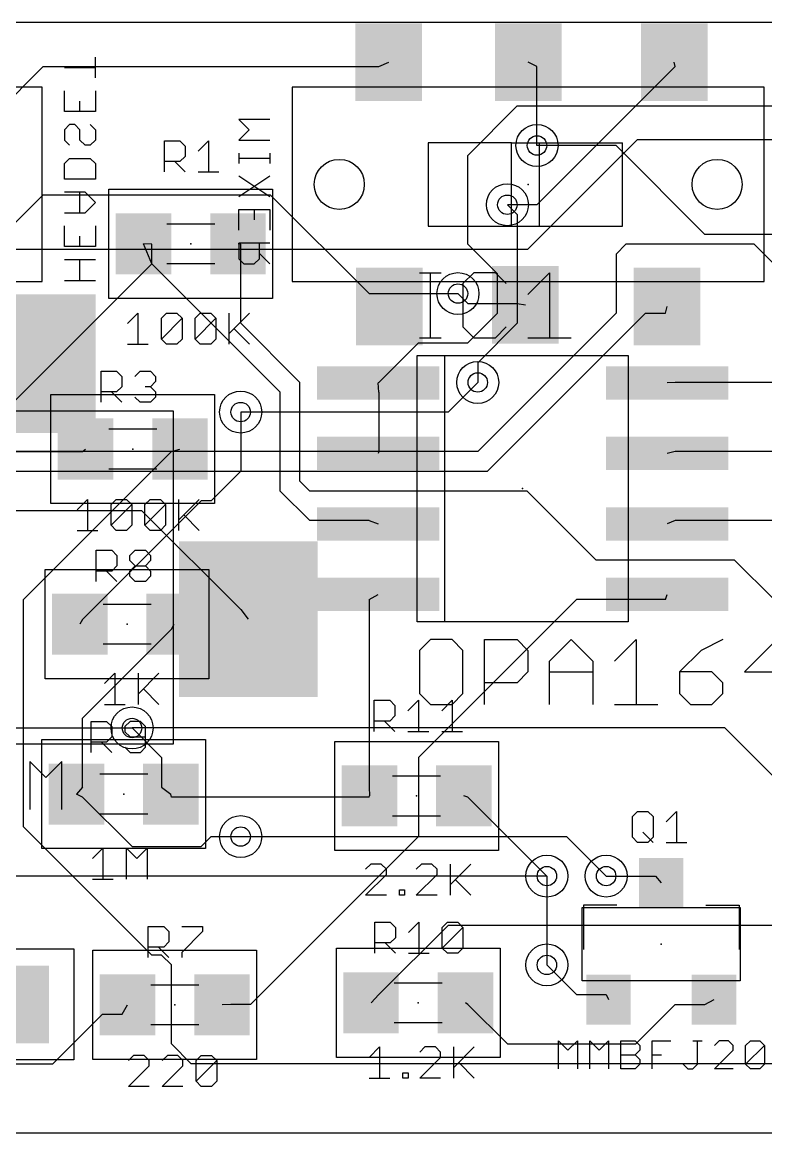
# Model space of a CAD drawing. Extents: x -0.09 to 4.03, y -0.1 to 0.91.
# Drawn here: x 0.468 to 0.995, y 0 to 0.787 of the extents above; entities that cross this region are included whole.
import ezdxf

# ---------------------------------------------------------------- set-up
doc = ezdxf.new("R2010")
doc.units = 0
for name, color, linetype in [('1', 22, 'CONTINUOUS'), ('16', 175, 'CONTINUOUS'), ('18', 82, 'CONTINUOUS'), ('20', 7, 'CONTINUOUS'), ('21', 253, 'CONTINUOUS'), ('22', 253, 'CONTINUOUS'), ('23', 7, 'CONTINUOUS'), ('24', 7, 'CONTINUOUS'), ('25', 253, 'CONTINUOUS'), ('27', 253, 'CONTINUOUS'), ('28', 253, 'CONTINUOUS'), ('39', 22, 'CONTINUOUS'), ('44', 253, 'CONTINUOUS'), ('51', 253, 'CONTINUOUS')]:
    doc.layers.add(name, color=color, linetype=linetype)

# ---------------------------------------------------------------- blocks, each defined once
blk = doc.blocks.new('RECT')
blk.add_solid([(-0.5, -0.5), (0.5, -0.5), (-0.5, 0.5), (0.5, 0.5)])
blk = doc.blocks.new('ROUNDV')
blk.add_circle((0, 0), 0.5)

msp = doc.modelspace()

# ---------------------------------------------------------------- linework, layer by layer
at = {"layer": '1'}
for p, q in [((0.784, 0.693), (0.819, 0.728)), ((0.819, 0.728), (1.183, 0.728)), ((0.784, 0.63), (0.784, 0.693)), ((0.889, 0.7), (0.833, 0.7)), ((0.952, 0.637), (0.889, 0.7)), ((0.378, 0.56), (0.483, 0.665)), ((0.483, 0.665), (0.644, 0.665)), ((0.644, 0.665), (0.714, 0.595)), ((0.812, 0.658), (0.819, 0.651)), ((0.819, 0.651), (0.819, 0.574)), ((0.56, 0.63), (0.554213, 0.630236)), ((0.56, 0.616), (0.554213, 0.630236)), ((0.56, 0.616), (0.56, 0.63)), ((0.623, 0.63), (0.621142, 0.630236)), ((0.623, 0.574), (0.623, 0.63)), ((0.805, 0.609), (0.784, 0.63)), ((1.036, 0.637), (0.952, 0.637)), ((0.56, 0.616), (0.448, 0.504)), ((0.651, 0.525), (0.56, 0.616)), ((0.805, 0.581), (0.805, 0.609)), ((0.714, 0.595), (0.777, 0.595)), ((0.784, 0.56), (0.805, 0.581)), ((0.665, 0.532), (0.623, 0.574)), ((0.819, 0.574), (0.791, 0.546)), ((0.721, 0.532), (0.749, 0.56)), ((0.749, 0.56), (0.784, 0.56)), ((0.791, 0.546), (0.791, 0.532)), ((0.665, 0.462), (0.665, 0.532)), ((0.721, 0.532), (0.720472, 0.531693)), ((0.721, 0.525), (0.720472, 0.531693)), ((0.931, 0.532), (0.925197, 0.531693)), ((1.022, 0.532), (0.931, 0.532)), ((0.651, 0.455), (0.651, 0.525)), ((0.721, 0.525), (0.721, 0.483)), ((0.623, 0.511), (0.623, 0.469)), ((0.308, 0.483), (0.511, 0.483)), ((0.469, 0.378), (0.574, 0.483)), ((0.511, 0.483), (0.513071, 0.484803)), ((0.574, 0.483), (0.58, 0.484803)), ((0.721, 0.483), (0.720472, 0.481693)), ((0.931, 0.483), (0.925197, 0.481693)), ((1.008, 0.483), (0.931, 0.483)), ((0.623, 0.469), (0.602, 0.448)), ((0.672, 0.455), (0.665, 0.462)), ((0.672, 0.434), (0.651, 0.455)), ((0.826, 0.455), (0.672, 0.455)), ((0.875, 0.406), (0.826, 0.455)), ((0.595, 0.448), (0.511, 0.364)), ((0.602, 0.448), (0.595, 0.448)), ((0.714, 0.434), (0.672, 0.434)), ((0.714, 0.434), (0.720472, 0.431693)), ((0.931, 0.434), (0.925197, 0.431693)), ((1.015, 0.434), (0.931, 0.434)), ((0.973, 0.406), (0.875, 0.406)), ((1.001, 0.378), (0.973, 0.406)), ((0.469, 0.217), (0.469, 0.378)), ((0.714, 0.378), (0.720472, 0.381693)), ((0.714, 0.378), (0.714, 0.245)), ((0.861, 0.378), (0.749, 0.266)), ((0.924, 0.378), (0.861, 0.378)), ((0.924, 0.378), (0.925197, 0.381693)), ((0.511, 0.364), (0.509016, 0.36063)), ((0.511, 0.294), (0.574, 0.357)), ((0.574, 0.357), (0.575945, 0.36063)), ((0.511, 0.245), (0.511, 0.294)), ((0.546, 0.287), (0.567, 0.266)), ((0.567, 0.266), (0.567, 0.245)), ((0.749, 0.266), (0.749, 0.21)), ((0.511, 0.245), (0.506654, 0.240157)), ((0.567, 0.245), (0.573583, 0.240157)), ((0.714, 0.245), (0.714252, 0.238819)), ((0.511, 0.238), (0.506654, 0.240157)), ((0.511, 0.238), (0.546, 0.203)), ((0.574, 0.238), (0.573583, 0.240157)), ((0.714, 0.238), (0.574, 0.238)), ((0.714, 0.238), (0.714252, 0.238819)), ((0.784, 0.238), (0.781181, 0.238819)), ((0.784, 0.238), (0.84, 0.182)), ((0.56, 0.126), (0.469, 0.217)), ((0.595, 0.203), (0.602, 0.21)), ((0.602, 0.21), (0.623, 0.21)), ((0.749, 0.21), (0.63, 0.091)), ((0.546, 0.203), (0.595, 0.203)), ((0.882, 0.182), (0.917, 0.182)), ((0.917, 0.182), (0.921063, 0.177126)), ((0.77, 0.147), (0.721, 0.098)), ((1.106, 0.147), (0.77, 0.147)), ((0.567, 0.126), (0.56, 0.126)), ((0.574, 0.119), (0.567, 0.126)), ((0.574, 0.063), (0.574, 0.119)), ((0.84, 0.119), (0.861, 0.098)), ((0.721, 0.098), (0.715394, 0.092126)), ((0.861, 0.098), (0.882, 0.098)), ((0.882, 0.098), (0.883661, 0.094449)), ((0.539, 0.084), (0.542874, 0.090748)), ((0.616, 0.091), (0.609803, 0.090748)), ((0.63, 0.091), (0.616, 0.091)), ((0.784, 0.091), (0.782323, 0.092126)), ((0.784, 0.091), (0.812, 0.063)), ((0.903, 0.063), (0.931, 0.091)), ((0.931, 0.091), (0.952, 0.091)), ((0.952, 0.091), (0.958465, 0.094449)), ((0.49, 0.049), (0.525, 0.084)), ((0.525, 0.084), (0.539, 0.084)), ((0.588, 0.049), (0.574, 0.063)), ((0.812, 0.063), (0.903, 0.063)), ((0.434, 0.049), (0.49, 0.049)), ((1.267, 0.049), (0.588, 0.049))]:
    msp.add_line(p, q, dxfattribs=at)
at = {"layer": '16'}
for p, q in [((0.357, 0.63), (0.483, 0.756)), ((0.483, 0.756), (0.721, 0.756)), ((0.721, 0.756), (0.727953, 0.759055)), ((0.833, 0.756), (0.826772, 0.759055)), ((0.931, 0.756), (0.833, 0.658)), ((0.833, 0.7), (0.833, 0.756)), ((0.931, 0.756), (0.930315, 0.759055)), ((0.826567, 0.626567), (0.904157, 0.704157)), ((0.904157, 0.704157), (1.680447, 0.704157)), ((0.833, 0.658), (0.812, 0.658)), ((0.896, 0.63), (0.889, 0.623)), ((0.987, 0.63), (0.896, 0.63)), ((1.232, 0.385), (0.987, 0.63)), ((0.42503, 0.626567), (0.826567, 0.626567)), ((0.889, 0.623), (0.889, 0.581)), ((0.777, 0.595), (0.784, 0.588)), ((0.784, 0.588), (0.819, 0.588)), ((0.819, 0.588), (0.824803, 0.587008)), ((0.924, 0.581), (0.925197, 0.585827)), ((0.889, 0.581), (0.791, 0.483)), ((0.798, 0.469), (0.91, 0.581)), ((0.91, 0.581), (0.924, 0.581)), ((0.791, 0.532), (0.77, 0.511)), ((0.77, 0.511), (0.623, 0.511)), ((0.791, 0.483), (0.301, 0.483)), ((0.294, 0.469), (0.798, 0.469)), ((0.553, 0.441), (0.301, 0.441)), ((0.623, 0.371), (0.553, 0.441)), ((0.623, 0.371), (0.628425, 0.364173)), ((0.357, 0.287), (0.546, 0.287)), ((0.966, 0.287), (0.546, 0.287)), ((1.127, 0.126), (0.966, 0.287)), ((0.623, 0.21), (0.854, 0.21)), ((0.854, 0.21), (0.882, 0.182)), ((0.84, 0.182), (0.266, 0.182)), ((0.84, 0.182), (0.84, 0.119))]:
    msp.add_line(p, q, dxfattribs=at)
at = {"layer": '20'}
for p, q in [((0.03937, 0.787402), (3.937008, 0.787402)), ((0.03937, 0), (3.937008, 0))]:
    msp.add_line(p, q, dxfattribs=at)
for centre in [(0.692913, 0.672441), (0.96063, 0.672441)]:
    msp.add_circle(centre, 0.017717, dxfattribs=at)
at = {"layer": '21'}
for p, q in [((0.889567, 0.161378), (0.865945, 0.161378)), ((0.865945, 0.161378), (0.865945, 0.129882)), ((0.952559, 0.161378), (0.976181, 0.161378)), ((0.976181, 0.161378), (0.976181, 0.129882))]:
    msp.add_line(p, q, dxfattribs=at)
at = {"layer": '22'}
for p, q in [((0.520082, 0.748005), (0.520082, 0.762684)), ((0.498063, 0.755344), (0.520082, 0.755344)), ((0.482283, 0.741339), (0.147638, 0.741339)), ((0.482283, 0.603543), (0.482283, 0.741339)), ((0.659449, 0.741339), (0.659449, 0.603543)), ((0.994094, 0.741339), (0.659449, 0.741339)), ((0.994094, 0.603543), (0.994094, 0.741339)), ((0.498063, 0.724064), (0.498063, 0.738744)), ((0.520082, 0.738744), (0.520082, 0.724064)), ((0.509072, 0.724064), (0.509072, 0.731404)), ((0.520082, 0.724064), (0.498063, 0.724064)), ((0.643669, 0.718472), (0.621651, 0.718472)), ((0.621651, 0.718472), (0.62899, 0.711133)), ((0.501733, 0.714803), (0.498063, 0.711133)), ((0.498063, 0.711133), (0.498063, 0.703794)), ((0.505403, 0.714803), (0.501733, 0.714803)), ((0.509072, 0.711133), (0.505403, 0.714803)), ((0.509072, 0.703794), (0.509072, 0.711133)), ((0.516412, 0.714803), (0.520082, 0.711133)), ((0.520082, 0.711133), (0.520082, 0.703794)), ((0.62899, 0.711133), (0.621651, 0.703793)), ((0.498063, 0.703794), (0.501733, 0.700124)), ((0.512742, 0.700124), (0.509072, 0.703794)), ((0.520082, 0.703794), (0.516412, 0.700124)), ((0.621651, 0.703793), (0.643669, 0.703793)), ((0.814961, 0.701969), (0.755906, 0.701969)), ((0.755906, 0.701969), (0.755906, 0.642913)), ((0.814961, 0.642913), (0.814961, 0.701969)), ((0.814961, 0.701969), (0.893701, 0.701969)), ((0.834646, 0.701969), (0.834646, 0.642913)), ((0.893701, 0.642913), (0.893701, 0.701969)), ((0.516412, 0.700124), (0.512742, 0.700124)), ((0.621651, 0.694532), (0.621651, 0.687192)), ((0.643669, 0.694532), (0.643669, 0.687192)), ((0.498063, 0.687193), (0.501733, 0.690863)), ((0.498063, 0.676184), (0.498063, 0.687193)), ((0.501733, 0.690863), (0.516412, 0.690863)), ((0.516412, 0.690863), (0.520082, 0.687193)), ((0.520082, 0.687193), (0.520082, 0.676184)), ((0.643669, 0.690862), (0.621651, 0.690862)), ((0.621651, 0.678572), (0.643669, 0.663893)), ((0.621651, 0.663893), (0.643669, 0.678572)), ((0.520082, 0.676184), (0.498063, 0.676184)), ((0.512742, 0.666922), (0.498063, 0.666922)), ((0.509072, 0.652243), (0.509072, 0.666922)), ((0.520082, 0.659583), (0.512742, 0.666922)), ((0.512742, 0.652243), (0.520082, 0.659583)), ((0.621651, 0.639952), (0.621651, 0.654631)), ((0.621651, 0.654631), (0.643669, 0.654631)), ((0.63266, 0.654631), (0.63266, 0.647292)), ((0.643669, 0.654631), (0.643669, 0.639952)), ((0.498063, 0.652243), (0.512742, 0.652243)), ((0.498063, 0.628303), (0.498063, 0.642982)), ((0.520082, 0.642982), (0.520082, 0.628303)), ((0.755906, 0.642913), (0.814961, 0.642913)), ((0.814961, 0.642913), (0.834646, 0.642913)), ((0.834646, 0.642913), (0.893701, 0.642913)), ((0.509072, 0.628303), (0.509072, 0.635642)), ((0.643669, 0.630691), (0.621651, 0.630691)), ((0.621651, 0.630691), (0.621651, 0.619681)), ((0.63633, 0.619681), (0.63633, 0.630691)), ((0.520082, 0.628303), (0.498063, 0.628303)), ((0.63633, 0.623351), (0.643669, 0.616012)), ((0.520082, 0.619041), (0.498063, 0.619041)), ((0.509072, 0.604362), (0.509072, 0.619041)), ((0.621651, 0.619681), (0.62532, 0.616012)), ((0.62532, 0.616012), (0.63266, 0.616012)), ((0.63266, 0.616012), (0.63633, 0.619681)), ((0.147638, 0.603543), (0.482283, 0.603543)), ((0.498063, 0.604362), (0.520082, 0.604362)), ((0.659449, 0.603543), (0.994094, 0.603543)), ((0.004409, 0.511811), (0.575276, 0.511811)), ((0.575276, 0.511811), (0.575276, 0.275591)), ((0.575276, 0.275591), (0.004409, 0.275591))]:
    msp.add_line(p, q, dxfattribs=at)
at = {"layer": '23'}
for p in [(0.587677, 0.630236), (0.546535, 0.484803), (0.822835, 0.456693), (0.54248, 0.36063), (0.540118, 0.240157), (0.747717, 0.238819), (0.921063, 0.133819), (0.576339, 0.090748), (0.748858, 0.092126)]:
    msp.add_point(p, dxfattribs=at)
at = {"layer": '24'}
msp.add_point((0.826772, 0.672441), dxfattribs=at)
at = {"layer": '25'}
for p, q in [((0.568922, 0.681236), (0.568922, 0.703255)), ((0.568922, 0.703255), (0.579932, 0.703255)), ((0.579932, 0.703255), (0.583601, 0.699585)), ((0.592863, 0.695915), (0.600202, 0.703255)), ((0.600202, 0.703255), (0.600202, 0.681236)), ((0.583601, 0.699585), (0.583601, 0.692246)), ((0.579932, 0.688576), (0.568922, 0.688576)), ((0.576262, 0.688576), (0.583601, 0.681236)), ((0.583601, 0.692246), (0.579932, 0.688576)), ((0.592863, 0.681236), (0.607542, 0.681236)), ((0.749835, 0.609732), (0.765181, 0.609732)), ((0.757508, 0.563693), (0.757508, 0.609732)), ((0.788201, 0.609732), (0.780527, 0.602059)), ((0.803547, 0.609732), (0.788201, 0.609732)), ((0.81122, 0.602059), (0.803547, 0.609732)), ((0.826567, 0.594386), (0.841913, 0.609732)), ((0.841913, 0.609732), (0.841913, 0.563693)), ((0.780527, 0.602059), (0.780527, 0.571366)), ((0.780527, 0.571366), (0.788201, 0.563693)), ((0.803547, 0.563693), (0.81122, 0.571366)), ((0.749835, 0.563693), (0.765181, 0.563693)), ((0.788201, 0.563693), (0.803547, 0.563693)), ((0.826567, 0.563693), (0.857259, 0.563693)), ((0.524087, 0.517906), (0.524087, 0.539924)), ((0.524087, 0.539924), (0.535096, 0.539924)), ((0.535096, 0.539924), (0.538766, 0.536254)), ((0.538766, 0.536254), (0.538766, 0.528915)), ((0.548027, 0.536254), (0.551697, 0.539924)), ((0.551697, 0.539924), (0.559036, 0.539924)), ((0.559036, 0.539924), (0.562706, 0.536254)), ((0.562706, 0.536254), (0.562706, 0.532585)), ((0.538766, 0.528915), (0.535096, 0.525245)), ((0.559036, 0.528915), (0.555367, 0.528915)), ((0.562706, 0.532585), (0.559036, 0.528915)), ((0.559036, 0.528915), (0.562706, 0.525245)), ((0.535096, 0.525245), (0.524087, 0.525245)), ((0.531426, 0.525245), (0.538766, 0.517906)), ((0.551697, 0.517906), (0.548027, 0.521575)), ((0.562706, 0.521575), (0.559036, 0.517906)), ((0.562706, 0.525245), (0.562706, 0.521575)), ((0.559036, 0.517906), (0.551697, 0.517906)), ((0.520576, 0.390961), (0.520576, 0.412979)), ((0.520576, 0.412979), (0.531585, 0.412979)), ((0.531585, 0.412979), (0.535255, 0.40931)), ((0.544516, 0.40931), (0.548186, 0.412979)), ((0.548186, 0.412979), (0.555526, 0.412979)), ((0.555526, 0.412979), (0.559195, 0.40931)), ((0.535255, 0.40197), (0.531585, 0.3983)), ((0.535255, 0.40931), (0.535255, 0.40197)), ((0.544516, 0.40564), (0.544516, 0.40931)), ((0.548186, 0.40197), (0.544516, 0.40564)), ((0.544516, 0.3983), (0.548186, 0.40197)), ((0.548186, 0.40197), (0.555526, 0.40197)), ((0.559195, 0.40564), (0.555526, 0.40197)), ((0.555526, 0.40197), (0.559195, 0.3983)), ((0.559195, 0.40931), (0.559195, 0.40564)), ((0.531585, 0.3983), (0.520576, 0.3983)), ((0.527915, 0.3983), (0.535255, 0.390961)), ((0.544516, 0.39463), (0.544516, 0.3983)), ((0.548186, 0.390961), (0.544516, 0.39463)), ((0.559195, 0.39463), (0.555526, 0.390961)), ((0.559195, 0.3983), (0.559195, 0.39463)), ((0.555526, 0.390961), (0.548186, 0.390961)), ((0.71763, 0.284598), (0.71763, 0.306617)), ((0.71763, 0.306617), (0.728639, 0.306617)), ((0.728639, 0.306617), (0.732309, 0.302947)), ((0.732309, 0.302947), (0.732309, 0.295608)), ((0.74157, 0.299278), (0.74891, 0.306617)), ((0.74891, 0.306617), (0.74891, 0.284598)), ((0.765511, 0.299278), (0.77285, 0.306617)), ((0.77285, 0.306617), (0.77285, 0.284598)), ((0.516993, 0.269622), (0.516993, 0.291641)), ((0.516993, 0.291641), (0.528002, 0.291641)), ((0.528002, 0.291641), (0.531672, 0.287971)), ((0.544603, 0.291641), (0.540934, 0.287971)), ((0.551943, 0.291641), (0.544603, 0.291641)), ((0.555613, 0.287971), (0.551943, 0.291641)), ((0.728639, 0.291938), (0.71763, 0.291938)), ((0.724969, 0.291938), (0.732309, 0.284598)), ((0.732309, 0.295608), (0.728639, 0.291938)), ((0.531672, 0.287971), (0.531672, 0.280631)), ((0.540934, 0.287971), (0.540934, 0.284301)), ((0.540934, 0.284301), (0.544603, 0.280631)), ((0.555613, 0.273292), (0.555613, 0.287971)), ((0.74157, 0.284598), (0.75625, 0.284598)), ((0.765511, 0.284598), (0.78019, 0.284598)), ((0.528002, 0.276962), (0.516993, 0.276962)), ((0.524333, 0.276962), (0.531672, 0.269622)), ((0.531672, 0.280631), (0.528002, 0.276962)), ((0.544603, 0.280631), (0.555613, 0.280631)), ((0.540934, 0.273292), (0.544603, 0.269622)), ((0.544603, 0.269622), (0.551943, 0.269622)), ((0.551943, 0.269622), (0.555613, 0.273292)), ((0.900563, 0.224168), (0.904233, 0.227838)), ((0.900563, 0.209489), (0.900563, 0.224168)), ((0.904233, 0.227838), (0.911572, 0.227838)), ((0.911572, 0.227838), (0.915242, 0.224168)), ((0.915242, 0.224168), (0.915242, 0.209489)), ((0.924503, 0.220498), (0.931843, 0.227838)), ((0.931843, 0.227838), (0.931843, 0.205819)), ((0.907903, 0.213158), (0.915242, 0.205819)), ((0.904233, 0.205819), (0.900563, 0.209489)), ((0.911572, 0.205819), (0.904233, 0.205819)), ((0.915242, 0.209489), (0.911572, 0.205819)), ((0.924503, 0.205819), (0.939183, 0.205819)), ((0.557426, 0.124268), (0.557426, 0.146286)), ((0.557426, 0.146286), (0.568436, 0.146286)), ((0.568436, 0.146286), (0.572105, 0.142617)), ((0.572105, 0.142617), (0.572105, 0.135277)), ((0.581367, 0.146286), (0.596046, 0.146286)), ((0.596046, 0.142617), (0.581367, 0.127938)), ((0.596046, 0.146286), (0.596046, 0.142617)), ((0.717984, 0.127315), (0.717984, 0.149334)), ((0.717984, 0.149334), (0.728994, 0.149334)), ((0.728994, 0.149334), (0.732663, 0.145664)), ((0.732663, 0.145664), (0.732663, 0.138324)), ((0.741925, 0.141994), (0.749264, 0.149334)), ((0.749264, 0.149334), (0.749264, 0.127315)), ((0.765865, 0.145664), (0.769535, 0.149334)), ((0.765865, 0.130985), (0.765865, 0.145664)), ((0.765865, 0.130985), (0.780544, 0.145664)), ((0.769535, 0.149334), (0.776875, 0.149334)), ((0.776875, 0.149334), (0.780544, 0.145664)), ((0.780544, 0.145664), (0.780544, 0.130985)), ((0.572105, 0.135277), (0.568436, 0.131607)), ((0.728994, 0.134655), (0.717984, 0.134655)), ((0.725324, 0.134655), (0.732663, 0.127315)), ((0.732663, 0.138324), (0.728994, 0.134655)), ((0.568436, 0.131607), (0.557426, 0.131607)), ((0.564766, 0.131607), (0.572105, 0.124268)), ((0.581367, 0.127938), (0.581367, 0.124268)), ((0.741925, 0.127315), (0.756604, 0.127315)), ((0.769535, 0.127315), (0.765865, 0.130985)), ((0.776875, 0.127315), (0.769535, 0.127315)), ((0.780544, 0.130985), (0.776875, 0.127315))]:
    msp.add_line(p, q, dxfattribs=at)
at = {"layer": '27'}
for p, q in [((0.542852, 0.573789), (0.550192, 0.581129)), ((0.550192, 0.581129), (0.550192, 0.55911)), ((0.566793, 0.577459), (0.570463, 0.581129)), ((0.566793, 0.56278), (0.566793, 0.577459)), ((0.566793, 0.56278), (0.581472, 0.577459)), ((0.570463, 0.581129), (0.577802, 0.581129)), ((0.577802, 0.581129), (0.581472, 0.577459)), ((0.581472, 0.577459), (0.581472, 0.56278)), ((0.590733, 0.577459), (0.594403, 0.581129)), ((0.590733, 0.56278), (0.590733, 0.577459)), ((0.590733, 0.56278), (0.605412, 0.577459)), ((0.594403, 0.581129), (0.601743, 0.581129)), ((0.601743, 0.581129), (0.605412, 0.577459)), ((0.605412, 0.577459), (0.605412, 0.56278)), ((0.614674, 0.581129), (0.614674, 0.55911)), ((0.614674, 0.56645), (0.629353, 0.581129)), ((0.618344, 0.57012), (0.629353, 0.55911)), ((0.542852, 0.55911), (0.557531, 0.55911)), ((0.570463, 0.55911), (0.566793, 0.56278)), ((0.577802, 0.55911), (0.570463, 0.55911)), ((0.581472, 0.56278), (0.577802, 0.55911)), ((0.594403, 0.55911), (0.590733, 0.56278)), ((0.601743, 0.55911), (0.594403, 0.55911)), ((0.605412, 0.56278), (0.601743, 0.55911)), ((0.507197, 0.441719), (0.514536, 0.449058)), ((0.514536, 0.449058), (0.514536, 0.427039)), ((0.531137, 0.445388), (0.534807, 0.449058)), ((0.534807, 0.449058), (0.542147, 0.449058)), ((0.542147, 0.449058), (0.545816, 0.445388)), ((0.555078, 0.445388), (0.558748, 0.449058)), ((0.558748, 0.449058), (0.566087, 0.449058)), ((0.566087, 0.449058), (0.569757, 0.445388)), ((0.579018, 0.449058), (0.579018, 0.427039)), ((0.579018, 0.434379), (0.593697, 0.449058)), ((0.531137, 0.430709), (0.531137, 0.445388)), ((0.531137, 0.430709), (0.545816, 0.445388)), ((0.545816, 0.445388), (0.545816, 0.430709)), ((0.555078, 0.430709), (0.555078, 0.445388)), ((0.555078, 0.430709), (0.569757, 0.445388)), ((0.569757, 0.445388), (0.569757, 0.430709)), ((0.582688, 0.438049), (0.593697, 0.427039)), ((0.507197, 0.427039), (0.521876, 0.427039)), ((0.534807, 0.427039), (0.531137, 0.430709)), ((0.542147, 0.427039), (0.534807, 0.427039)), ((0.545816, 0.430709), (0.542147, 0.427039)), ((0.558748, 0.427039), (0.555078, 0.430709)), ((0.566087, 0.427039), (0.558748, 0.427039)), ((0.569757, 0.430709), (0.566087, 0.427039)), ((0.757508, 0.349732), (0.749835, 0.342059)), ((0.772854, 0.349732), (0.757508, 0.349732)), ((0.780527, 0.342059), (0.772854, 0.349732)), ((0.795874, 0.303693), (0.795874, 0.349732)), ((0.795874, 0.349732), (0.818893, 0.349732)), ((0.818893, 0.349732), (0.826567, 0.342059)), ((0.841913, 0.334386), (0.857259, 0.349732)), ((0.857259, 0.349732), (0.872606, 0.334386)), ((0.887952, 0.334386), (0.903299, 0.349732)), ((0.903299, 0.349732), (0.903299, 0.303693)), ((0.964684, 0.349732), (0.949338, 0.342059)), ((1.00305, 0.349732), (0.980031, 0.326712)), ((0.749835, 0.342059), (0.749835, 0.311366)), ((0.780527, 0.311366), (0.780527, 0.342059)), ((0.826567, 0.342059), (0.826567, 0.326712)), ((0.949338, 0.342059), (0.933992, 0.326712)), ((0.841913, 0.303693), (0.841913, 0.334386)), ((0.872606, 0.334386), (0.872606, 0.303693)), ((0.526442, 0.318435), (0.533781, 0.325775)), ((0.533781, 0.325775), (0.533781, 0.303756)), ((0.550382, 0.325775), (0.550382, 0.303756)), ((0.550382, 0.311095), (0.565062, 0.325775)), ((0.826567, 0.326712), (0.818893, 0.319039)), ((0.841913, 0.326712), (0.872606, 0.326712)), ((0.933992, 0.326712), (0.933992, 0.311366)), ((0.957011, 0.326712), (0.933992, 0.326712)), ((0.964684, 0.319039), (0.957011, 0.326712)), ((0.980031, 0.326712), (1.010724, 0.326712)), ((0.818893, 0.319039), (0.795874, 0.319039)), ((0.964684, 0.311366), (0.964684, 0.319039)), ((0.554052, 0.314765), (0.565062, 0.303756)), ((0.749835, 0.311366), (0.757508, 0.303693)), ((0.772854, 0.303693), (0.780527, 0.311366)), ((0.933992, 0.311366), (0.941665, 0.303693)), ((0.957011, 0.303693), (0.964684, 0.311366)), ((0.526442, 0.303756), (0.541121, 0.303756)), ((0.757508, 0.303693), (0.772854, 0.303693)), ((0.887952, 0.303693), (0.918645, 0.303693)), ((0.941665, 0.303693), (0.957011, 0.303693)), ((0.518056, 0.19438), (0.525396, 0.201719)), ((0.525396, 0.201719), (0.525396, 0.179701)), ((0.541997, 0.179701), (0.541997, 0.201719)), ((0.541997, 0.201719), (0.549336, 0.19438)), ((0.549336, 0.19438), (0.556676, 0.201719)), ((0.556676, 0.201719), (0.556676, 0.179701)), ((0.715237, 0.190515), (0.711567, 0.186845)), ((0.722576, 0.190515), (0.715237, 0.190515)), ((0.726246, 0.186845), (0.722576, 0.190515)), ((0.751147, 0.190515), (0.747478, 0.186845)), ((0.758487, 0.190515), (0.751147, 0.190515)), ((0.762157, 0.186845), (0.758487, 0.190515)), ((0.771418, 0.190515), (0.771418, 0.168496)), ((0.771418, 0.175836), (0.786097, 0.190515)), ((0.711567, 0.168496), (0.726246, 0.183175)), ((0.726246, 0.183175), (0.726246, 0.186845)), ((0.747478, 0.168496), (0.762157, 0.183175)), ((0.762157, 0.183175), (0.762157, 0.186845)), ((0.518056, 0.179701), (0.532735, 0.179701)), ((0.775088, 0.179505), (0.786097, 0.168496)), ((0.726246, 0.168496), (0.711567, 0.168496)), ((0.735507, 0.168496), (0.735507, 0.172166)), ((0.735507, 0.172166), (0.739177, 0.172166)), ((0.739177, 0.168496), (0.735507, 0.168496)), ((0.739177, 0.172166), (0.739177, 0.168496)), ((0.762157, 0.168496), (0.747478, 0.168496)), ((0.84826, 0.045268), (0.84826, 0.065285)), ((0.84826, 0.065285), (0.854932, 0.058612)), ((0.854932, 0.058612), (0.861605, 0.065285)), ((0.861605, 0.065285), (0.861605, 0.045268)), ((0.870359, 0.045268), (0.870359, 0.065285)), ((0.870359, 0.065285), (0.877031, 0.058612)), ((0.877031, 0.058612), (0.883703, 0.065285)), ((0.883703, 0.065285), (0.883703, 0.045268)), ((0.892457, 0.045268), (0.892457, 0.065285)), ((0.892457, 0.065285), (0.902466, 0.065285)), ((0.902466, 0.065285), (0.905802, 0.061949)), ((0.914556, 0.045268), (0.914556, 0.065285)), ((0.914556, 0.065285), (0.927901, 0.065285)), ((0.943327, 0.065285), (0.95, 0.065285)), ((0.946664, 0.048604), (0.946664, 0.065285)), ((0.96209, 0.065285), (0.958754, 0.061949)), ((0.968762, 0.065285), (0.96209, 0.065285)), ((0.972099, 0.061949), (0.968762, 0.065285)), ((0.980853, 0.061949), (0.984189, 0.065285)), ((0.984189, 0.065285), (0.990861, 0.065285)), ((0.990861, 0.065285), (0.994197, 0.061949)), ((0.714047, 0.05349), (0.721387, 0.06083)), ((0.721387, 0.06083), (0.721387, 0.038811)), ((0.753628, 0.06083), (0.749958, 0.05716)), ((0.760967, 0.06083), (0.753628, 0.06083)), ((0.764637, 0.05716), (0.760967, 0.06083)), ((0.764637, 0.05349), (0.764637, 0.05716)), ((0.773898, 0.06083), (0.773898, 0.038811)), ((0.773898, 0.046151), (0.788578, 0.06083)), ((0.892457, 0.055276), (0.902466, 0.055276)), ((0.905802, 0.058612), (0.902466, 0.055276)), ((0.902466, 0.055276), (0.905802, 0.05194)), ((0.905802, 0.061949), (0.905802, 0.058612)), ((0.914556, 0.055276), (0.921229, 0.055276)), ((0.958754, 0.045268), (0.972099, 0.058612)), ((0.972099, 0.058612), (0.972099, 0.061949)), ((0.980853, 0.048604), (0.980853, 0.061949)), ((0.980853, 0.048604), (0.994197, 0.061949)), ((0.994197, 0.061949), (0.994197, 0.048604)), ((0.547156, 0.054908), (0.543486, 0.051239)), ((0.543486, 0.03289), (0.558165, 0.047569)), ((0.554495, 0.054908), (0.547156, 0.054908)), ((0.558165, 0.051239), (0.554495, 0.054908)), ((0.558165, 0.047569), (0.558165, 0.051239)), ((0.571096, 0.054908), (0.567426, 0.051239)), ((0.567426, 0.03289), (0.582105, 0.047569)), ((0.578436, 0.054908), (0.571096, 0.054908)), ((0.582105, 0.051239), (0.578436, 0.054908)), ((0.582105, 0.047569), (0.582105, 0.051239)), ((0.591367, 0.051239), (0.595036, 0.054908)), ((0.591367, 0.03656), (0.591367, 0.051239)), ((0.591367, 0.03656), (0.606046, 0.051239)), ((0.595036, 0.054908), (0.602376, 0.054908)), ((0.602376, 0.054908), (0.606046, 0.051239)), ((0.606046, 0.051239), (0.606046, 0.03656)), ((0.749958, 0.038811), (0.764637, 0.05349)), ((0.777568, 0.04982), (0.788578, 0.038811)), ((0.905802, 0.048604), (0.902466, 0.045268)), ((0.905802, 0.05194), (0.905802, 0.048604)), ((0.936655, 0.048604), (0.939991, 0.045268)), ((0.943327, 0.045268), (0.946664, 0.048604)), ((0.984189, 0.045268), (0.980853, 0.048604)), ((0.994197, 0.048604), (0.990861, 0.045268)), ((0.737988, 0.038811), (0.737988, 0.042481)), ((0.737988, 0.042481), (0.741657, 0.042481)), ((0.741657, 0.042481), (0.741657, 0.038811)), ((0.902466, 0.045268), (0.892457, 0.045268)), ((0.939991, 0.045268), (0.943327, 0.045268)), ((0.972099, 0.045268), (0.958754, 0.045268)), ((0.990861, 0.045268), (0.984189, 0.045268)), ((0.558165, 0.03289), (0.543486, 0.03289)), ((0.582105, 0.03289), (0.567426, 0.03289)), ((0.595036, 0.03289), (0.591367, 0.03656)), ((0.602376, 0.03289), (0.595036, 0.03289)), ((0.606046, 0.03656), (0.602376, 0.03289)), ((0.714047, 0.038811), (0.728726, 0.038811)), ((0.741657, 0.038811), (0.737988, 0.038811)), ((0.764637, 0.038811), (0.749958, 0.038811))]:
    msp.add_line(p, q, dxfattribs=at)
at = {"layer": '28'}
for p, q in [((0.484942, 0.251828), (0.473599, 0.263171)), ((0.473599, 0.263171), (0.473599, 0.229142)), ((0.496285, 0.263171), (0.484942, 0.251828)), ((0.496285, 0.229142), (0.496285, 0.263171))]:
    msp.add_line(p, q, dxfattribs=at)
at = {"layer": '39'}
for p, q in [((0.529685, 0.591535), (0.529685, 0.668937)), ((0.529685, 0.668937), (0.645669, 0.668937)), ((0.645669, 0.668937), (0.645669, 0.591535)), ((0.645669, 0.591535), (0.529685, 0.591535)), ((0.488543, 0.523504), (0.604528, 0.523504)), ((0.488543, 0.446102), (0.488543, 0.523504)), ((0.604528, 0.523504), (0.604528, 0.446102)), ((0.604528, 0.446102), (0.488543, 0.446102)), ((0.484488, 0.321929), (0.484488, 0.399331)), ((0.484488, 0.399331), (0.600472, 0.399331)), ((0.600472, 0.399331), (0.600472, 0.321929)), ((0.600472, 0.321929), (0.484488, 0.321929)), ((0.482126, 0.201457), (0.482126, 0.278858)), ((0.482126, 0.278858), (0.59811, 0.278858)), ((0.59811, 0.278858), (0.59811, 0.201457)), ((0.689724, 0.27752), (0.805709, 0.27752)), ((0.689724, 0.200118), (0.689724, 0.27752)), ((0.805709, 0.27752), (0.805709, 0.200118)), ((0.59811, 0.201457), (0.482126, 0.201457)), ((0.805709, 0.200118), (0.689724, 0.200118)), ((0.347402, 0.130394), (0.504882, 0.130394)), ((0.504882, 0.130394), (0.504882, 0.051654)), ((0.518346, 0.052047), (0.518346, 0.129449)), ((0.518346, 0.129449), (0.634331, 0.129449)), ((0.634331, 0.129449), (0.634331, 0.052047)), ((0.690866, 0.130827), (0.80685, 0.130827)), ((0.690866, 0.053425), (0.690866, 0.130827)), ((0.80685, 0.130827), (0.80685, 0.053425)), ((0.504882, 0.051654), (0.347402, 0.051654)), ((0.634331, 0.052047), (0.518346, 0.052047)), ((0.80685, 0.053425), (0.690866, 0.053425))]:
    msp.add_line(p, q, dxfattribs=at)
at = {"layer": '44'}
for centre in [(0.833, 0.7), (0.812, 0.658), (0.777, 0.595), (0.791, 0.532), (0.623, 0.511), (0.546, 0.287), (0.623, 0.21), (0.84, 0.182), (0.882, 0.182), (0.84, 0.119)]:
    msp.add_circle(centre, 0.00689, dxfattribs=at)
at = {"layer": '51'}
for p, q in [((0.604685, 0.644252), (0.570669, 0.644252)), ((0.570669, 0.61622), (0.604685, 0.61622)), ((0.748031, 0.362205), (0.748031, 0.551181)), ((0.748031, 0.551181), (0.767717, 0.551181)), ((0.767717, 0.551181), (0.897638, 0.551181)), ((0.767717, 0.362205), (0.767717, 0.551181)), ((0.897638, 0.551181), (0.897638, 0.362205)), ((0.563543, 0.498819), (0.529528, 0.498819)), ((0.529528, 0.470787), (0.563543, 0.470787)), ((0.559488, 0.374646), (0.525472, 0.374646)), ((0.767717, 0.362205), (0.748031, 0.362205)), ((0.897638, 0.362205), (0.767717, 0.362205)), ((0.525472, 0.346614), (0.559488, 0.346614)), ((0.557126, 0.254173), (0.52311, 0.254173)), ((0.764724, 0.252835), (0.730709, 0.252835)), ((0.52311, 0.226142), (0.557126, 0.226142)), ((0.730709, 0.224803), (0.764724, 0.224803)), ((0.865063, 0.107819), (0.865063, 0.159819)), ((0.865063, 0.159819), (0.977063, 0.159819)), ((0.977063, 0.159819), (0.977063, 0.107819)), ((0.593346, 0.104764), (0.559331, 0.104764)), ((0.765866, 0.106142), (0.73185, 0.106142)), ((0.977063, 0.107819), (0.865063, 0.107819)), ((0.559331, 0.076732), (0.593346, 0.076732)), ((0.73185, 0.07811), (0.765866, 0.07811))]:
    msp.add_line(p, q, dxfattribs=at)

# ---------------------------------------------------------------- block references
at = {"layer": '1'}
for p, xscale, yscale, rotation in [((0.554213, 0.630236), 0.03937, 0.043307, 180), ((0.621142, 0.630236), 0.03937, 0.043307, 180), ((0.720472, 0.531693), 0.023622, 0.086614, 270), ((0.925197, 0.531693), 0.023622, 0.086614, 270), ((0.720472, 0.481693), 0.023622, 0.086614, 270), ((0.925197, 0.481693), 0.023622, 0.086614, 270), ((0.720472, 0.431693), 0.023622, 0.086614, 270), ((0.925197, 0.431693), 0.023622, 0.086614, 270), ((0.720472, 0.381693), 0.023622, 0.086614, 270), ((0.925197, 0.381693), 0.023622, 0.086614, 270), ((0.509016, 0.36063), 0.03937, 0.043307, 180), ((0.575945, 0.36063), 0.03937, 0.043307, 180), ((0.506654, 0.240157), 0.03937, 0.043307, 180), ((0.573583, 0.240157), 0.03937, 0.043307, 180), ((0.542874, 0.090748), 0.03937, 0.043307, 180), ((0.609803, 0.090748), 0.03937, 0.043307, 180)]:
    msp.add_blockref('RECT', p, dxfattribs=dict(at, xscale=xscale, yscale=yscale, rotation=rotation))
for p, xscale, yscale in [((0.513071, 0.484803), 0.03937, 0.043307), ((0.58, 0.484803), 0.03937, 0.043307), ((0.714252, 0.238819), 0.03937, 0.043307), ((0.781181, 0.238819), 0.03937, 0.043307), ((0.921063, 0.177126), 0.031496, 0.035433), ((0.465512, 0.091024), 0.043307, 0.055118), ((0.715394, 0.092126), 0.03937, 0.043307), ((0.782323, 0.092126), 0.03937, 0.043307), ((0.883661, 0.094449), 0.031496, 0.035433), ((0.958465, 0.094449), 0.031496, 0.035433)]:
    msp.add_blockref('RECT', p, dxfattribs=dict(at, xscale=xscale, yscale=yscale))
at = {"layer": '16', "rotation": 90}
for p, xscale, yscale in [((0.727953, 0.759055), 0.055118, 0.047244), ((0.826772, 0.759055), 0.055118, 0.047244), ((0.930315, 0.759055), 0.055118, 0.047244), ((0.824803, 0.587008), 0.055118, 0.047244), ((0.728346, 0.585827), 0.055118, 0.047244), ((0.925197, 0.585827), 0.055118, 0.047244), ((0.465039, 0.545276), 0.098425, 0.110236), ((0.628425, 0.364173), 0.110236, 0.098425)]:
    msp.add_blockref('RECT', p, dxfattribs=dict(at, xscale=xscale, yscale=yscale))
at = {"layer": '18', "xscale": 0.02978, "yscale": 0.02978}
for p in [(0.833, 0.7), (0.833, 0.7), (0.812, 0.658), (0.812, 0.658), (0.777, 0.595), (0.777, 0.595), (0.791, 0.532), (0.791, 0.532), (0.623, 0.511), (0.623, 0.511), (0.546, 0.287), (0.546, 0.287), (0.623, 0.21), (0.623, 0.21), (0.84, 0.182), (0.84, 0.182), (0.882, 0.182), (0.882, 0.182), (0.84, 0.119), (0.84, 0.119)]:
    msp.add_blockref('ROUNDV', p, dxfattribs=at)
at = {"layer": '22', "xscale": 0.059055, "yscale": 0.059055, "rotation": 90}
for p in [(0.465039, 0.543307), (0.60874, 0.364173)]:
    msp.add_blockref('RECT', p, dxfattribs=at)
at = {"layer": '51'}
for p, xscale, yscale, rotation in [((0.562677, 0.630236), 0.016, 0.034, 180), ((0.612677, 0.630236), 0.016, 0.034, 180), ((0.722441, 0.531693), 0.019291, 0.043307, 270), ((0.923228, 0.531693), 0.019291, 0.043307, 270), ((0.722441, 0.481693), 0.019291, 0.043307, 270), ((0.923228, 0.481693), 0.019291, 0.043307, 270), ((0.722441, 0.431693), 0.019291, 0.043307, 270), ((0.923228, 0.431693), 0.019291, 0.043307, 270), ((0.722441, 0.381693), 0.019291, 0.043307, 270), ((0.923228, 0.381693), 0.019291, 0.043307, 270), ((0.51748, 0.36063), 0.016, 0.034, 180), ((0.56748, 0.36063), 0.016, 0.034, 180), ((0.515118, 0.240157), 0.016, 0.034, 180), ((0.565118, 0.240157), 0.016, 0.034, 180), ((0.551339, 0.090748), 0.016, 0.034, 180), ((0.601339, 0.090748), 0.016, 0.034, 180)]:
    msp.add_blockref('RECT', p, dxfattribs=dict(at, xscale=xscale, yscale=yscale, rotation=rotation))
at = {"layer": '51', "xscale": 0.016, "yscale": 0.034}
for p in [(0.521535, 0.484803), (0.571535, 0.484803), (0.722717, 0.238819), (0.772717, 0.238819), (0.723858, 0.092126), (0.773858, 0.092126)]:
    msp.add_blockref('RECT', p, dxfattribs=at)

doc.saveas('drawing.dxf')
